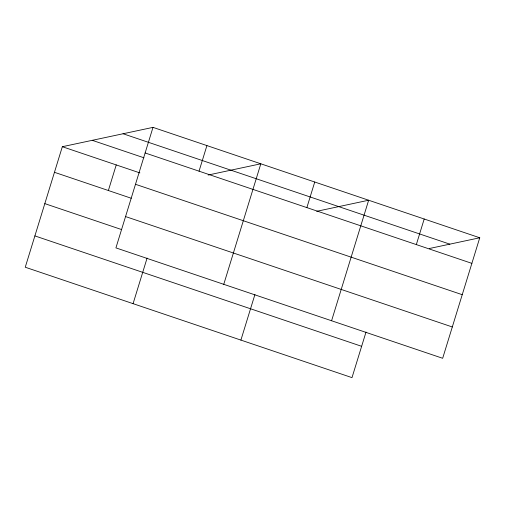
<?xml version="1.0" encoding="UTF-8"?>
<svg xmlns="http://www.w3.org/2000/svg" width="505" height="505" viewBox="0 0 505 505"><rect width="100%" height="100%" fill="white"/><g stroke="black" fill="none" stroke-linecap="round" stroke-linejoin="round"><path stroke-width="0.76" d="M153.002 127.367L115.923 247.886L442.67 358.291L479.75 237.773L153.002 127.367L62.33 146.709L25.25 267.227L351.998 377.633L366.024 332.044M108.367 190.518L116.238 164.92M133.08 303.663L147.1 258.074M199.039 171.176L206.917 145.585M223.753 284.321L260.826 163.797L208.148 175.033M240.904 340.099L254.93 294.51M306.87 207.612L314.741 182.015M331.577 320.757L368.656 200.232L316.711 211.311M416.328 244.597L424.2 219M429.275 248.536L479.75 237.773M123.081 133.749L449.829 244.155M145.124 152.958L471.878 263.364M92.251 140.321L143.95 157.794M62.33 146.709L139.872 172.906M135.491 184.287L462.239 294.693M54.452 172.3L131.262 198.25M125.562 216.563L452.31 326.969M44.819 203.629L121.623 229.579M34.889 235.904L361.637 346.31"/></g></svg>
